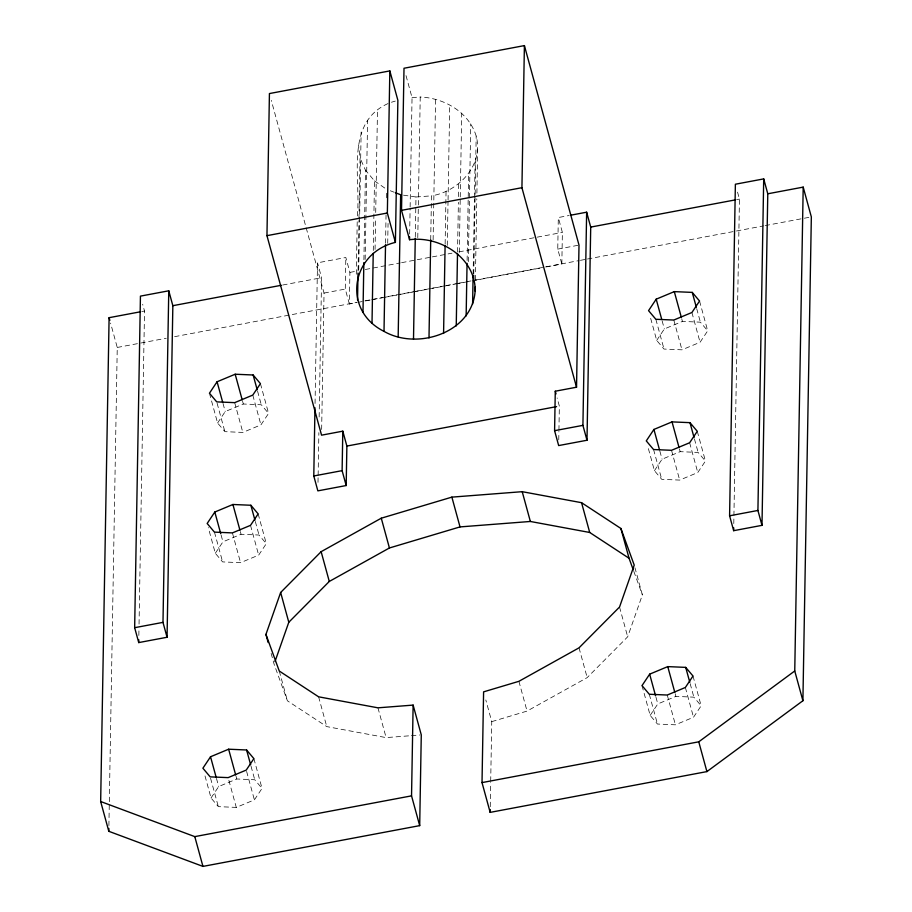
<?xml version="1.0" encoding="UTF-8"?>
<svg xmlns="http://www.w3.org/2000/svg" width="912" height="912" viewBox="0 0 912 912"><rect width="100%" height="100%" fill="white"/><g stroke="black" fill="none" stroke-linecap="round" stroke-linejoin="round"><path stroke-width="0.68" stroke-dasharray="4.56 3.42" d="M108.904 825.611L117.249 347.461L110.58 323.099M138.852 635.47L138.955 629.782M139.046 624.082L144.518 311.026L142.66 304.255M315.05 403.503L317.501 262.827L345.83 257.503L349.912 272.392L349.353 303.97L356.353 302.647M318.003 482.334L318.106 476.657M318.128 475.232L318.881 432.607M319.143 416.978L321.583 277.715L317.501 262.827M321.651 429.484L324.034 293.071L271.297 100.388M349.353 303.97L345.283 289.07L345.83 257.503M356.296 274.227L357.208 221.65M357.31 215.962C361.289 177.897 343.858 121.33 390.165 102.657M358.074 270.18L358.94 220.453M358.963 219.028L360.035 157.924L358.553 144.917M358.724 269.884L361.129 132.046M363.911 259.715L365.473 170.191L360.035 157.924M365.165 259.453L367.593 120.19M373.282 250.515L374.49 180.884L365.473 170.191M375.06 249.432L375.607 218.162M375.71 212.485L377.488 110.17M385.548 243.253L386.05 214.833M386.346 197.79L386.471 190.676M387.714 243.333L388.056 223.44M409.659 234.031L410.104 208.46M410.126 207.035L412.042 97.618L405.829 74.921M415.291 236.789L415.986 197.003L403.435 195.168M417.776 237.679L418.323 206.42M418.346 204.995L420.227 97.003L412.042 97.618M430.703 239.89L431.479 195.841C458.896 191.509 483.953 164.912 476.189 136.082C468.95 112.108 444.258 97.994 420.227 97.003M433.12 239.924L435.571 99.248M445.136 243.926L446.048 191.349M447.268 245.419L448.031 201.37M448.066 199.956L449.719 104.743M457.528 252.043L458.394 202.304M458.497 196.627L458.725 183.836M459.295 252.385L460.229 198.383M460.252 196.958L461.723 113.122M467.115 260.49L468.62 173.804M468.335 261.641L470.74 123.815M473.123 274.216L474.445 198.907M474.468 197.482L475.084 161.96M473.773 273.919L475.141 195.761M475.163 194.336L476.189 136.082M475.38 279.824L476.794 198.827M476.896 193.139L477.66 149.089M490.257 806.698L490.679 782.599M490.702 781.185L491.75 721.631L485.822 699.971M546.459 266.885L561.838 264.001L557.756 249.113L558.315 217.535L569.099 215.506M558.76 439.926L558.908 431.467M558.942 430.065L559.352 406.102L557.129 397.974M561.838 264.001L562.385 232.423L558.315 217.535M733.784 523.568L739.45 199.112L736.862 189.639M491.75 721.631L527.045 711.098L587.18 677.616L627.673 636.804L642.379 594.898L634.969 567.823M217.592 423.008L225.23 411.551L243.333 404.005L261.288 404.768L268.584 413.421L260.935 424.867L242.831 432.425L224.876 431.65L217.592 423.008L209.806 394.588M215.312 553.265L222.961 541.819L241.064 534.261L259.019 535.036L266.304 543.677L258.666 555.123L240.563 562.681L222.608 561.906L215.312 553.265L208.278 527.546M211.037 797.989L218.686 786.543L236.789 778.985L254.744 779.76L262.04 788.401L254.391 799.858L236.288 807.405L218.333 806.641L211.037 797.989L204.379 773.627M656.708 340.415L664.346 328.958L682.45 321.4L700.405 322.175L707.701 330.817L700.063 342.274L681.959 349.82L664.004 349.057L656.708 340.415L650.039 316.042M654.428 470.672L662.078 459.215L680.181 451.668L698.136 452.432L705.432 461.073L697.783 472.53L679.679 480.088L661.724 479.313L654.428 470.672L647.759 446.31M650.165 715.396L657.803 703.939L675.906 696.392L693.861 697.156L701.157 705.808L693.508 717.254L675.416 724.812L657.449 724.037L650.165 715.396L642.014 685.619M391.453 102.258L395.306 101.072M141.793 311.528L144.518 311.026M282.663 285.034L321.583 277.715M349.912 272.392L358.302 270.807M365.29 269.496L400.231 262.918M401.633 262.656L430.988 257.138M432.379 256.876L451.953 253.194M458.941 251.883L535.823 237.416M537.225 237.154L562.385 232.423M736.668 199.637L739.45 199.112M324.034 293.071L345.283 289.07M557.756 249.113L579.006 245.111M117.249 347.461L166.235 338.249M174.625 336.665L356.546 302.453M364.937 300.869L415.325 291.395M416.716 291.133L444.703 285.866M446.105 285.604L457.3 283.495M458.702 283.233L474.092 280.337M475.494 280.075L544.065 267.182M545.467 266.92L579.052 260.593M580.442 260.33L586.04 259.282M587.442 259.019L763.766 225.857M765.168 225.595L811.338 216.908M357.743 302.385L370.329 300.025M371.72 299.763L382.903 297.654M384.305 297.392L412.258 292.136M413.66 291.874L454.199 284.248M455.601 283.985L470.968 281.09M472.37 280.828L540.862 267.946M271.126 653.345L274.09 664.175L287.417 700.815L326.758 726.602L386.107 737.603L410.024 735.756M411.426 735.642L419.873 734.992M415.986 197.003L431.479 195.841M390.347 190.756L394.212 192.261M374.49 180.884L386.494 189.263M633.806 571.345L642.379 594.898M699.55 301.04L707.701 330.817M696.7 308.644L700.405 322.175M691.912 312.497L700.063 342.274M681.709 318.698L682.45 321.4M673.808 320.044L681.959 349.82M697.281 431.296L705.432 461.073M662.123 320.842L664.346 328.958M694.431 438.9L698.136 452.432M655.853 319.28L664.004 349.057M689.632 442.753L697.783 472.53M679.44 448.955L680.181 451.668M671.528 450.3L679.679 480.088M659.855 451.098L662.078 459.215M653.573 449.536L661.724 479.313M693.006 676.031L701.157 705.808M690.156 683.624L693.861 697.156M685.357 687.477L693.508 717.254M675.165 693.679L675.906 696.392M667.265 695.035L675.416 724.812M655.956 697.178L657.803 703.939M649.298 694.26L657.449 724.037M619.533 607.027L627.673 636.804M579.029 647.839L587.18 677.616M518.905 681.321L527.045 711.098M377.956 707.826L386.107 737.603M260.433 383.644L268.584 413.421M257.583 391.237L261.288 404.768M252.784 395.09L260.935 424.867M242.592 401.291L243.333 404.005M318.607 696.814L326.758 726.602M234.692 402.648L242.831 432.425M258.153 513.901L266.304 543.677M223.007 403.435L225.23 411.551M255.314 521.493L259.019 535.036M217.102 403.229L224.876 431.65M250.515 525.346L258.666 555.123M279.266 671.027L287.417 700.815M240.323 531.559L241.064 534.261M232.412 532.904L240.563 562.681M221.103 535.048L222.961 541.819M214.457 532.129L222.608 561.906M253.889 758.624L262.04 788.401M251.039 766.228L254.744 779.76M246.616 771.427L254.391 799.858M236.048 776.283L236.789 778.985M228.878 780.341L236.288 807.405M216.463 778.415L218.686 786.543M210.558 778.21L218.333 806.641"/><path stroke-width="1.37" d="M767.779 193.789L763.709 178.9L735.38 184.224L729.589 515.793L733.658 530.681L761.987 525.346L767.779 193.789L803.198 187.12L811.338 216.908L802.902 700.747L706.914 771.598L490.166 812.375L482.015 782.599L483.599 691.855L518.905 681.321L579.029 647.839L619.533 607.027L634.228 565.121L620.901 528.481L581.56 502.694L522.211 491.682L451.873 497.131L381.273 518.198L321.138 551.68L280.645 592.481L265.939 634.399L279.266 671.027L318.607 696.814L377.956 707.826L413.125 705.101L421.276 734.89L419.691 825.634L202.943 866.4L108.802 831.299L100.662 801.523L109.098 317.684L140.425 311.79M108.802 831.299L108.859 828.461M134.657 627.695L140.437 296.126L168.766 290.803L172.847 305.691L167.056 637.26L138.727 642.584L134.657 627.695L162.986 622.372L168.766 290.803M138.727 642.584L138.772 639.745M314.971 407.767L313.785 475.973L317.855 490.861L346.184 485.537L346.879 446.059L342.798 431.171L321.56 435.172L266.954 235.661L269.428 93.56L389.834 70.908L397.871 100.286L395.398 242.387C350.824 252.955 341.863 310.399 384.009 331.364C418.779 351.337 475.825 331.284 475.255 286.927M346.184 485.537L342.114 470.649L342.798 431.171M357.55 300.025L358.017 273.03M362.987 312.292L363.854 262.565M372.016 322.985L373.225 253.354M384.009 331.364L385.525 244.678M395.398 242.387L387.349 213.009L389.834 70.908M398.168 336.859L400.642 194.758L395.5 192.763M475.186 291.19C475.79 258.016 440.188 235.615 409.556 239.719L401.519 210.353L404.005 68.252L524.4 45.6L579.006 245.111L576.532 387.212L555.283 391.214L554.587 430.681L558.668 445.569L586.997 440.245L590.714 227.088L586.644 212.2L570.456 215.243M409.556 239.719L409.602 236.881M413.501 339.104L415.268 238.214M419.691 825.634L411.54 795.857L413.125 705.101M428.993 337.942L430.703 239.89M443.574 333.45L445.102 245.339M456.239 325.937L457.505 253.468M466.146 315.905L467.058 263.329M472.61 304.061L473.1 275.641M473.704 278.183L473.75 275.333M490.166 812.375L490.211 809.537M576.532 387.212L521.926 187.701L524.4 45.6M586.997 440.245L582.916 425.357L586.644 212.2M733.658 530.681L733.715 527.831M761.987 525.346L757.918 510.458L763.709 178.9M802.902 700.747L794.751 670.97L803.198 187.12M275.002 661.553L288.796 622.258L329.289 581.457L389.424 547.975L460.024 526.908L530.362 521.47L589.711 532.471L629.052 558.258L633.338 570.034M217.079 381.775L209.441 393.232L216.725 401.873L234.692 402.648L252.784 395.09L260.433 383.644L253.137 374.992L235.182 374.228L217.079 381.775L222.642 402.078M214.81 512.031L207.161 523.488L214.457 532.129L232.412 532.904L250.515 525.346L258.153 513.901L250.868 505.259L232.913 504.484L214.81 512.031L220.738 533.691M210.535 756.766L202.897 768.212L210.182 776.864L228.137 777.628L246.24 770.081L253.889 758.624L246.593 749.983L228.638 749.208L210.535 756.766L216.087 777.07M656.195 299.182L648.557 310.639L655.853 319.28L673.808 320.044L691.912 312.497L699.55 301.04L692.254 292.399L674.299 291.623L656.195 299.182L661.759 319.485M653.927 429.438L646.277 440.895L653.573 449.536L671.528 450.3L689.632 442.753L697.281 431.296L689.985 422.655L672.03 421.891L653.927 429.438L659.479 449.741M649.652 674.162L642.014 685.619L649.298 694.26L667.265 695.035L685.357 687.477L693.006 676.031L685.71 667.379L667.755 666.615L649.652 674.162L655.58 695.822M482.015 782.599L698.763 741.821L794.751 670.97M266.954 235.661L387.349 213.009M401.519 210.353L521.926 187.701M172.847 305.691L281.272 285.296M590.714 227.088L735.277 199.899M346.879 446.059L556.559 406.627M313.785 475.973L342.114 470.649M554.587 430.681L582.916 425.357M729.589 515.793L757.918 510.458M100.662 801.523L194.792 836.623L411.54 795.857M692.254 292.399L696.335 307.287M674.299 291.623L681.344 317.342M689.985 422.655L694.055 437.543M672.03 421.891L679.064 447.598M685.71 667.379L689.791 682.267M698.763 741.821L706.914 771.598M667.755 666.615L674.8 692.333M620.901 528.481L629.052 558.258M555.283 391.214L556.024 393.916M581.56 502.694L589.711 532.471M522.211 491.682L530.362 521.47M451.873 497.131L460.024 526.908M381.273 518.198L389.424 547.975M321.138 551.68L329.289 581.457M253.137 374.992L257.218 389.88M235.182 374.228L242.216 399.946M280.645 592.481L288.796 622.258M250.868 505.259L254.938 520.148M232.913 504.484L239.947 530.203M265.939 634.399L268.162 642.515M246.593 749.983L250.675 764.872M228.638 749.208L235.672 774.926M109.098 317.684L109.839 320.386M162.986 622.372L167.056 637.26M194.792 836.623L202.943 866.4"/></g></svg>
